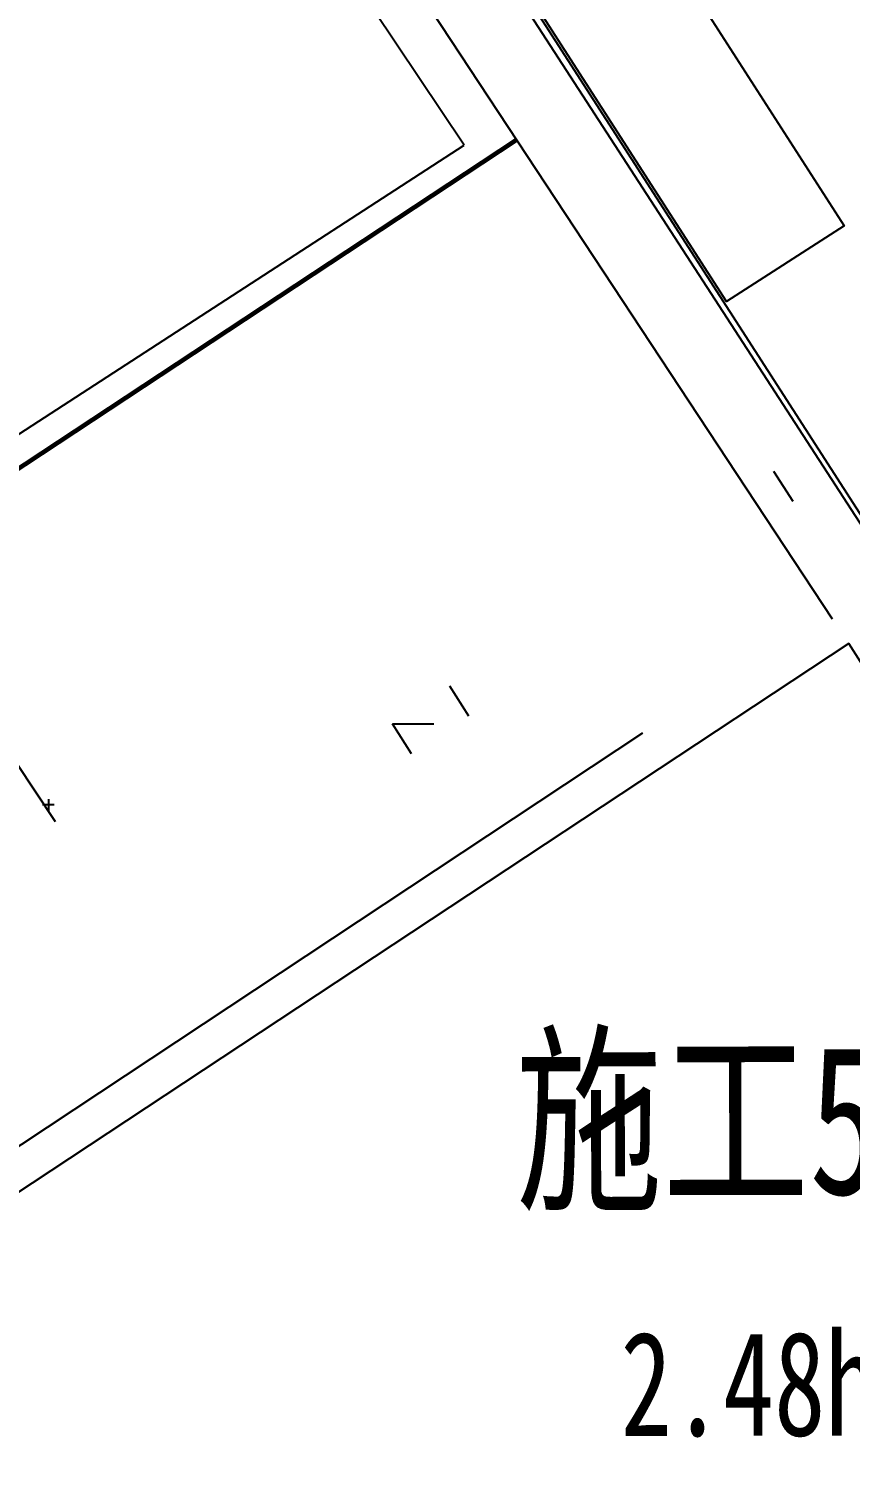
# Model space of a CAD drawing. Extents: x 532522 to 2902776, y -101917278 to 111238625.
# Drawn here: x 2902098.2 to 2902168.6, y 2548781.4 to 2548904 of the extents above; entities that cross this region are included whole.
import ezdxf

# ---------------------------------------------------------------- set-up
doc = ezdxf.new("R2010")
doc.units = 0
doc.header["$LTSCALE"] = 1000
doc.header["$MEASUREMENT"] = 0
doc.linetypes.add('DASHDOT', pattern=[1, 0.5, -0.25, 0, -0.25])
for name, color, linetype in [('1', 7, 'CONTINUOUS'), ('8', 7, 'CONTINUOUS'), ('NEW道路', 4, 'CONTINUOUS'), ('PUB_DIM', 3, 'CONTINUOUS'), ('施工临建布置', 7, 'CONTINUOUS'), ('铁路线', 7, 'CONTINUOUS')]:
    doc.layers.add(name, color=color, linetype=linetype)
doc.styles.add('HZ1', font='', dxfattribs={"width": 0.72})
doc.styles.get('HZ1').set_extended_font_data('SimSun')

msp = doc.modelspace()

# ---------------------------------------------------------------- linework, layer by layer
at = {"layer": '1', "color": 7, "linetype": 'Continuous', "extrusion": (0.0001844192949917201, -0.04943667431242819, 0.9987772430439386)}
for p, q in [((2902095.178112933, 2548843.976053005, 2.907919374569377), (2902100.42456706, 2548836.047186209, 2.892382779456966)), ((2902060.609957383, 2548783.946982972, 0.3209203090150841), (2902150.840483101, 2548843.645887692, 3.259188156014861))]:
    msp.add_line(p, q, dxfattribs=at)
at = {"layer": '1', "color": 1, "linetype": 'Continuous', "extrusion": (0.0001844192949917201, -0.04943667431242819, 0.9987772430439386)}
msp.add_line((2902129.367589578, 2548844.428522479, 3.024681714801307), (2902132.900350564, 2548844.428554688, 3.024031002126241), dxfattribs=at)
at = {"layer": '1', "color": 6, "linetype": 'Continuous'}
msp.add_lwpolyline([(2902168.512732797, 2548851.302258648), (2901896.318156636, 2548671.51997439), (2901896.318156636, 2548671.51997439), (2902214.465486675, 2548779.121171113)], close=True, dxfattribs=at)
at = {"layer": 'NEW道路', "color": 4, "linetype": 'DASHDOT', "ltscale": 10}
msp.add_line((2902094.629834815, 2548963.335070577), (2902167.089194066, 2548853.42090484), dxfattribs=at)
at = {"layer": 'NEW道路', "color": 4, "linetype": 'DASHDOT', "lineweight": 60, "ltscale": 10}
msp.add_line((2901598.116146752, 2548537.248735567), (2902140.015951187, 2548894.488517578), dxfattribs=at)
at = {"layer": 'NEW道路', "color": 4, "linetype": 'DASHDOT'}
msp.add_line((2901650.253848194, 2548512.704512652), (2902169.176458584, 2548854.796904453), dxfattribs=at)
at = {"layer": 'PUB_DIM', "linetype": 'Continuous'}
for p, q in [((2902099.853094072, 2548837.969236999), (2902099.853094072, 2548836.969236999)), ((2902100.353094072, 2548837.469236999), (2902099.353094072, 2548837.469236999))]:
    msp.add_line(p, q, dxfattribs=at)
at = {"layer": '施工临建布置', "color": 4, "linetype": 'Continuous'}
msp.add_line((2902097.020504663, 2548973.335069797), (2902219.797639871, 2548783.984199312), dxfattribs=at)
at = {"layer": '施工临建布置', "color": 6, "linetype": 'Continuous', "flags": 128}
for points in [[(2902232.137277728, 2548907.220030635), (2902279.582156034, 2548920.019693968), (2902279.507727963, 2548966.171548103), (2902102.811462788, 2548965.926804323), (2902181.909728276, 2548843.105490422), (2902226.151517409, 2548843.112233768)], [(2902135.519397389, 2548894.042028813), (2902098.71389571, 2548948.978000092), (2901921.738692897, 2548948.875659906), (2901736.068816168, 2548827.70686235), (2901826.133488065, 2548693.343320741)]]:
    msp.add_lwpolyline(points, close=True, dxfattribs=at)
at = {"layer": '施工临建布置', "color": 6, "linetype": 'Continuous'}
msp.add_lwpolyline([(2902146.480126751, 2548920.770540778), (2902168.103086943, 2548887.1186821), (2902158.007529339, 2548880.631794042), (2902136.384569147, 2548914.28365272)], close=True, dxfattribs=at)
at = {"layer": '铁路线', "color": 1, "linetype": 'Continuous', "extrusion": (0.0001844192949917201, -0.04943667431242819, 0.9987772430439386)}
for p, q in [((2902163.728407229, 2548863.49247793, 6.084137076044339), (2902162.084943379, 2548866.060987387, 4.366596535129749)), ((2902135.916913377, 2548845.091657272, 5.178483279682609), (2902134.273449527, 2548847.660166728, 3.460942738768019)), ((2902131.011552771, 2548841.846140822, 5.018745062122863), (2902129.368088921, 2548844.414650279, 3.301204521208318))]:
    msp.add_line(p, q, dxfattribs=at)

# ---------------------------------------------------------------- texts
at = {"layer": '8', "color": 1, "linetype": 'Continuous', "extrusion": (0.0001844192949917201, -0.04943667431242819, 0.9987772430439386), "style": 'HZ1', "width": 0.72}
for s, height, p in [('施工5区', 12.79999488, (2911627.788961234, 2534856.939878961, -125468.3234136234)), ('2.48hm', 8.959996416000003, (2911636.701087084, 2534839.98419279, -125391.8222507031))]:
    msp.add_text(s, height=height, rotation=359.8865599615543, dxfattribs=at).set_placement(p)

doc.saveas('drawing.dxf')
